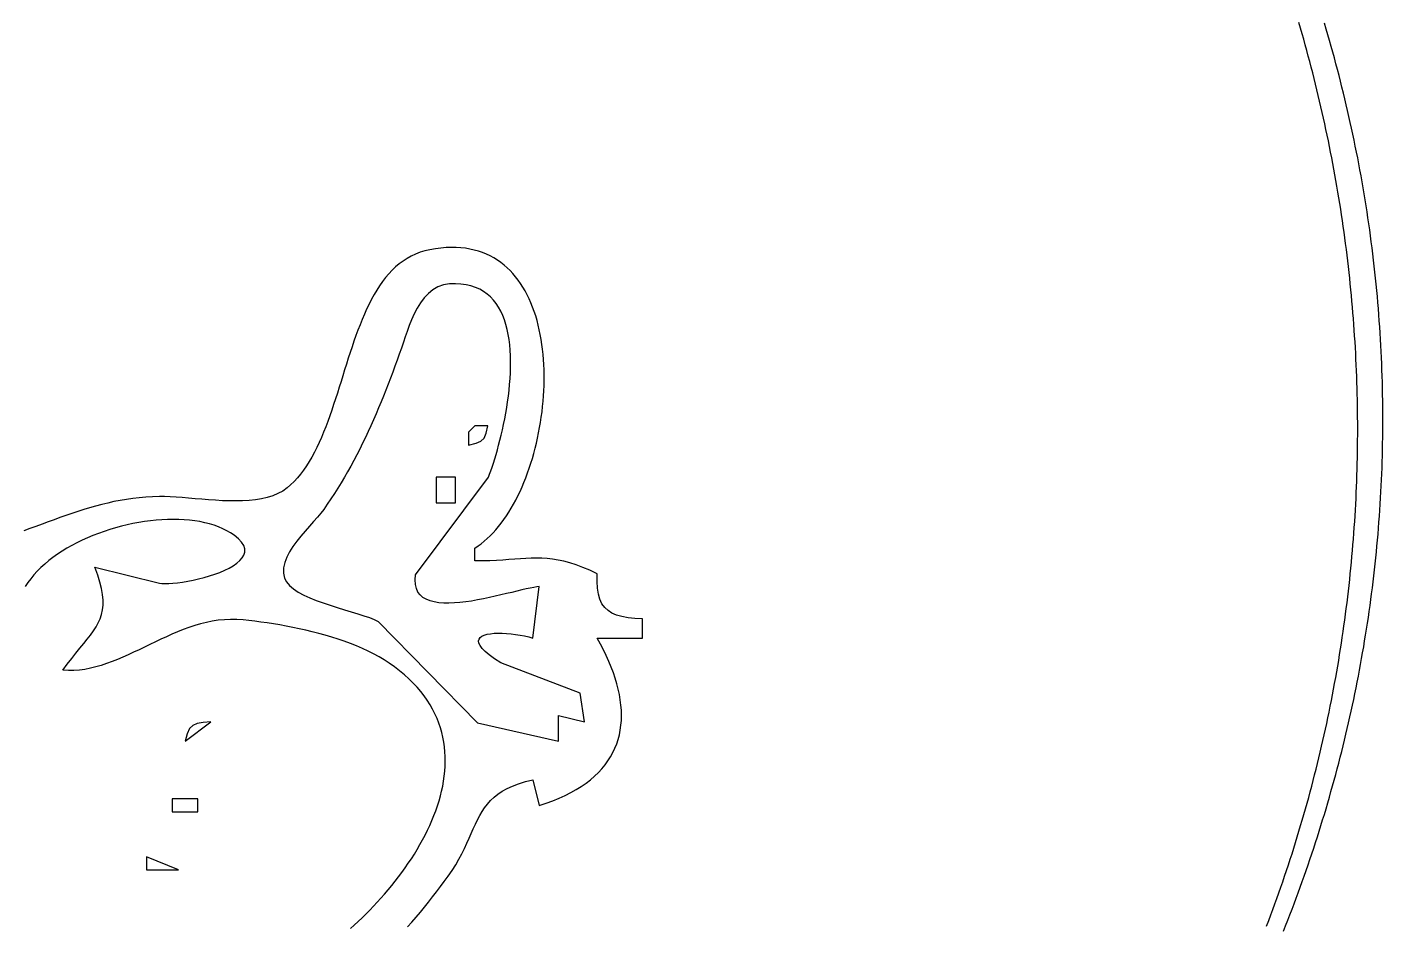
# Model space of a CAD drawing. Extents: x 8 to 445, y 7 to 445.
# Drawn here: x 234.5 to 445, y 147.3 to 286.9 of the extents above; entities that cross this region are included whole.
import ezdxf

# ---------------------------------------------------------------- set-up
doc = ezdxf.new("R2010")
doc.units = 0
doc.header["$MEASUREMENT"] = 0
doc.layers.add('STANDARD', color=18, linetype='CONTINUOUS')

msp = doc.modelspace()

# ---------------------------------------------------------------- linework, layer by layer
at = {"layer": 'STANDARD'}
for p, q in [((432.1986, 286.7903), (431.9451, 287.6558)), ((432.4485, 285.9238), (432.1986, 286.7903)), ((436.1853, 286.6439), (435.9185, 287.5397)), ((436.4483, 285.7467), (436.1853, 286.6439)), ((432.6949, 285.0564), (432.4485, 285.9238)), ((432.9378, 284.1881), (432.6949, 285.0564)), ((436.7075, 284.8482), (436.4483, 285.7467)), ((436.9629, 283.9483), (436.7075, 284.8482)), ((433.1771, 283.3188), (432.9378, 284.1881)), ((433.413, 282.4485), (433.1771, 283.3188)), ((433.6453, 281.5774), (433.413, 282.4485)), ((437.2145, 283.0471), (436.9629, 283.9483)), ((437.4623, 282.1446), (437.2145, 283.0471)), ((437.7062, 281.2408), (437.4623, 282.1446)), ((433.8741, 280.7054), (433.6453, 281.5774)), ((434.0994, 279.8325), (433.8741, 280.7054)), ((437.9462, 280.3357), (437.7062, 281.2408)), ((438.1824, 279.4293), (437.9462, 280.3357)), ((434.3211, 278.9587), (434.0994, 279.8325)), ((434.5394, 278.084), (434.3211, 278.9587)), ((434.754, 277.2086), (434.5394, 278.084)), ((438.4148, 278.5216), (438.1824, 279.4293)), ((438.6432, 277.6127), (438.4148, 278.5216)), ((434.9652, 276.3322), (434.754, 277.2086)), ((435.1728, 275.4551), (434.9652, 276.3322)), ((438.8678, 276.7025), (438.6432, 277.6127)), ((439.0885, 275.7911), (438.8678, 276.7025)), ((439.3053, 274.8784), (439.0885, 275.7911)), ((435.3768, 274.5772), (435.1728, 275.4551)), ((435.5774, 273.6984), (435.3768, 274.5772)), ((435.7743, 272.8189), (435.5774, 273.6984)), ((439.5182, 273.9645), (439.3053, 274.8784)), ((439.7272, 273.0495), (439.5182, 273.9645)), ((435.9678, 271.9386), (435.7743, 272.8189)), ((436.1576, 271.0576), (435.9678, 271.9386)), ((439.9322, 272.1332), (439.7272, 273.0495)), ((440.1333, 271.2157), (439.9322, 272.1332)), ((436.344, 270.1758), (436.1576, 271.0576)), ((436.5267, 269.2933), (436.344, 270.1758)), ((440.3305, 270.2971), (440.1333, 271.2157)), ((440.5237, 269.3773), (440.3305, 270.2971)), ((436.7059, 268.4101), (436.5267, 269.2933)), ((436.8816, 267.5262), (436.7059, 268.4101)), ((437.0537, 266.6416), (436.8816, 267.5262)), ((440.713, 268.4563), (440.5237, 269.3773)), ((440.8983, 267.5342), (440.713, 268.4563)), ((441.0796, 266.611), (440.8983, 267.5342)), ((437.2222, 265.7563), (437.0537, 266.6416)), ((437.3871, 264.8704), (437.2222, 265.7563)), ((441.2569, 265.6866), (441.0796, 266.611)), ((441.4303, 264.7612), (441.2569, 265.6866)), ((437.5485, 263.9838), (437.3871, 264.8704)), ((437.7063, 263.0966), (437.5485, 263.9838)), ((441.5996, 263.8346), (441.4303, 264.7612)), ((441.7649, 262.907), (441.5996, 263.8346)), ((437.8606, 262.2087), (437.7063, 263.0966)), ((438.0112, 261.3203), (437.8606, 262.2087)), ((438.1583, 260.4312), (438.0112, 261.3203)), ((441.9262, 261.9783), (441.7649, 262.907)), ((442.0835, 261.0485), (441.9262, 261.9783)), ((438.3018, 259.5416), (438.1583, 260.4312)), ((438.4417, 258.6514), (438.3018, 259.5416)), ((442.2367, 260.1177), (442.0835, 261.0485)), ((442.3859, 259.1858), (442.2367, 260.1177)), ((442.5311, 258.2529), (442.3859, 259.1858)), ((438.5781, 257.7607), (438.4417, 258.6514)), ((438.7108, 256.8694), (438.5781, 257.7607)), ((438.84, 255.9775), (438.7108, 256.8694)), ((442.6721, 257.319), (442.5311, 258.2529)), ((442.8092, 256.384), (442.6721, 257.319)), ((438.9656, 255.0852), (438.84, 255.9775)), ((439.0875, 254.1923), (438.9656, 255.0852)), ((442.9421, 255.4481), (442.8092, 256.384)), ((443.0709, 254.5112), (442.9421, 255.4481)), ((299.5136, 252.6761), (298.6997, 252.6075)), ((300.3041, 252.7062), (299.5136, 252.6761)), ((301.0713, 252.6986), (300.3041, 252.7062)), ((301.8154, 252.6542), (301.0713, 252.6986)), ((302.5365, 252.5737), (301.8154, 252.6542)), ((439.2059, 253.299), (439.0875, 254.1923)), ((439.3207, 252.4052), (439.2059, 253.299)), ((443.1957, 253.5733), (443.0709, 254.5112)), ((443.3163, 252.6344), (443.1957, 253.5733)), ((443.4328, 251.6946), (443.3163, 252.6344)), ((292.8419, 250.5984), (292.2496, 250.1566)), ((293.4612, 251.0002), (292.8419, 250.5984)), ((294.1086, 251.3604), (293.4612, 251.0002)), ((294.7851, 251.6772), (294.1086, 251.3604)), ((295.4919, 251.949), (294.7851, 251.6772)), ((296.23, 252.1741), (295.4919, 251.949)), ((297.0007, 252.351), (296.23, 252.1741)), ((297.8621, 252.4994), (297.0007, 252.351)), ((298.6997, 252.6075), (297.8621, 252.4994)), ((303.235, 252.4581), (302.5365, 252.5737)), ((303.9108, 252.3082), (303.235, 252.4581)), ((304.5643, 252.1249), (303.9108, 252.3082)), ((305.1956, 251.909), (304.5643, 252.1249)), ((305.8048, 251.6613), (305.1956, 251.909)), ((306.3922, 251.3828), (305.8048, 251.6613)), ((306.958, 251.0743), (306.3922, 251.3828)), ((307.5022, 250.7365), (306.958, 251.0743)), ((308.0252, 250.3705), (307.5022, 250.7365)), ((439.4319, 251.5109), (439.3207, 252.4052)), ((439.5394, 250.6162), (439.4319, 251.5109)), ((439.6434, 249.721), (439.5394, 250.6162)), ((443.5452, 250.7539), (443.4328, 251.6946)), ((443.6535, 249.8122), (443.5452, 250.7539)), ((290.6228, 248.6077), (290.127, 248.0224)), ((291.1411, 249.1596), (290.6228, 248.6077)), ((291.683, 249.6764), (291.1411, 249.1596)), ((292.2496, 250.1566), (291.683, 249.6764)), ((308.5271, 249.9769), (308.0252, 250.3705)), ((309.008, 249.5568), (308.5271, 249.9769)), ((309.4681, 249.1109), (309.008, 249.5568)), ((309.9077, 248.64), (309.4681, 249.1109)), ((310.3269, 248.1451), (309.9077, 248.64)), ((439.7437, 248.8254), (439.6434, 249.721)), ((439.8405, 247.9294), (439.7437, 248.8254)), ((443.7576, 248.8696), (443.6535, 249.8122)), ((443.8576, 247.9261), (443.7576, 248.8696)), ((289.1983, 246.7585), (288.7631, 246.0831)), ((289.6525, 247.4055), (289.1983, 246.7585)), ((290.127, 248.0224), (289.6525, 247.4055)), ((298.2609, 246.5722), (297.484, 246.1163)), ((299.1159, 246.8844), (298.2609, 246.5722)), ((300.054, 247.0331), (299.1159, 246.8844)), ((300.97, 247.0565), (300.054, 247.0331)), ((301.8304, 247.0123), (300.97, 247.0565)), ((302.6365, 246.903), (301.8304, 247.0123)), ((303.3898, 246.7312), (302.6365, 246.903)), ((304.0917, 246.4995), (303.3898, 246.7312)), ((304.7435, 246.2105), (304.0917, 246.4995)), ((310.7259, 247.627), (310.3269, 248.1451)), ((311.1048, 247.0866), (310.7259, 247.627)), ((311.4639, 246.5246), (311.1048, 247.0866)), ((311.8032, 245.942), (311.4639, 246.5246)), ((439.9336, 247.033), (439.8405, 247.9294)), ((440.0231, 246.1362), (439.9336, 247.033)), ((443.9534, 246.9817), (443.8576, 247.9261)), ((444.0451, 246.0364), (443.9534, 246.9817)), ((287.9458, 244.6539), (287.5614, 243.9034)), ((288.346, 245.381), (287.9458, 244.6539)), ((288.7631, 246.0831), (288.346, 245.381)), ((296.1441, 244.8524), (295.571, 244.0839)), ((296.78, 245.5365), (296.1441, 244.8524)), ((297.484, 246.1163), (296.78, 245.5365)), ((305.3468, 245.8666), (304.7435, 246.2105)), ((305.9029, 245.4704), (305.3468, 245.8666)), ((306.4132, 245.0246), (305.9029, 245.4704)), ((306.8792, 244.5316), (306.4132, 245.0246)), ((307.3023, 243.9941), (306.8792, 244.5316)), ((312.1231, 245.3396), (311.8032, 245.942)), ((312.4237, 244.7183), (312.1231, 245.3396)), ((312.7052, 244.0788), (312.4237, 244.7183)), ((440.109, 245.239), (440.0231, 246.1362)), ((440.1913, 244.3415), (440.109, 245.239)), ((440.27, 243.4436), (440.1913, 244.3415)), ((444.1325, 245.0902), (444.0451, 246.0364)), ((444.2158, 244.1432), (444.1325, 245.0902)), ((286.8353, 242.3389), (286.4915, 241.5282)), ((287.1916, 243.1312), (286.8353, 242.3389)), ((287.5614, 243.9034), (287.1916, 243.1312)), ((294.5932, 242.3726), (294.1784, 241.4694)), ((295.0557, 243.2507), (294.5932, 242.3726)), ((295.571, 244.0839), (295.0557, 243.2507)), ((307.6839, 243.4145), (307.3023, 243.9941)), ((308.0254, 242.7955), (307.6839, 243.4145)), ((308.3283, 242.1396), (308.0254, 242.7955)), ((308.5939, 241.4494), (308.3283, 242.1396)), ((312.9677, 243.4222), (312.7052, 244.0788)), ((313.2114, 242.7491), (312.9677, 243.4222)), ((313.4365, 242.0605), (313.2114, 242.7491)), ((440.345, 242.5454), (440.27, 243.4436)), ((440.4164, 241.6468), (440.345, 242.5454)), ((444.2949, 243.1953), (444.2158, 244.1432)), ((444.3698, 242.2466), (444.2949, 243.1953)), ((444.4405, 241.297), (444.3698, 242.2466)), ((286.1591, 240.7007), (285.8368, 239.8582)), ((286.4915, 241.5282), (286.1591, 240.7007)), ((293.8062, 240.5607), (293.4716, 239.6664)), ((294.1784, 241.4694), (293.8062, 240.5607)), ((308.8237, 240.7274), (308.5939, 241.4494)), ((309.0191, 239.9762), (308.8237, 240.7274)), ((313.6433, 241.3572), (313.4365, 242.0605)), ((313.8318, 240.6401), (313.6433, 241.3572)), ((314.0022, 239.9101), (313.8318, 240.6401)), ((440.4842, 240.748), (440.4164, 241.6468)), ((440.5483, 239.8489), (440.4842, 240.748)), ((444.507, 240.3466), (444.4405, 241.297)), ((444.5693, 239.3954), (444.507, 240.3466)), ((285.2184, 238.1346), (284.92, 237.2568)), ((285.5236, 239.0023), (285.2184, 238.1346)), ((285.8368, 239.8582), (285.5236, 239.0023)), ((292.895, 238), (292.5772, 237.072)), ((293.1696, 238.8062), (292.895, 238)), ((293.4716, 239.6664), (293.1696, 238.8062)), ((309.1815, 239.1984), (309.0191, 239.9762)), ((309.3123, 238.3965), (309.1815, 239.1984)), ((309.413, 237.573), (309.3123, 238.3965)), ((314.1548, 239.1679), (314.0022, 239.9101)), ((314.2896, 238.4144), (314.1548, 239.1679)), ((314.407, 237.6505), (314.2896, 238.4144)), ((440.6088, 238.9495), (440.5483, 239.8489)), ((440.6657, 238.0498), (440.6088, 238.9495)), ((440.7189, 237.1498), (440.6657, 238.0498)), ((444.6273, 238.4434), (444.5693, 239.3954)), ((444.681, 237.4907), (444.6273, 238.4434)), ((284.6274, 236.3706), (284.3394, 235.4777)), ((284.92, 237.2568), (284.6274, 236.3706)), ((292.2538, 236.1421), (291.9245, 235.2109)), ((292.5772, 237.072), (292.2538, 236.1421)), ((309.485, 236.7306), (309.413, 237.573)), ((309.5296, 235.8718), (309.485, 236.7306)), ((309.5484, 234.9992), (309.5296, 235.8718)), ((314.5071, 236.8771), (314.407, 237.6505)), ((314.5899, 236.0949), (314.5071, 236.8771)), ((314.6559, 235.3049), (314.5899, 236.0949)), ((440.7685, 236.2497), (440.7189, 237.1498)), ((440.8145, 235.3492), (440.7685, 236.2497)), ((444.7306, 236.5371), (444.681, 237.4907)), ((444.7758, 235.5828), (444.7306, 236.5371)), ((284.055, 234.5796), (283.7729, 233.6781)), ((284.3394, 235.4777), (284.055, 234.5796)), ((291.589, 234.2787), (291.2471, 233.3461)), ((291.9245, 235.2109), (291.589, 234.2787)), ((309.5139, 233.2227), (309.5426, 234.1153)), ((309.5426, 234.1153), (309.5484, 234.9992)), ((314.705, 234.5078), (314.6559, 235.3049)), ((314.7375, 233.7047), (314.705, 234.5078)), ((314.7536, 232.8962), (314.7375, 233.7047)), ((440.8568, 234.4486), (440.8145, 235.3492)), ((440.8955, 233.5478), (440.8568, 234.4486)), ((444.8168, 234.6277), (444.7758, 235.5828)), ((444.8535, 233.6719), (444.8168, 234.6277)), ((283.2115, 231.8714), (282.93, 230.9696)), ((283.4921, 232.7748), (283.2115, 231.8714)), ((283.7729, 233.6781), (283.4921, 232.7748)), ((290.8985, 232.4135), (290.5432, 231.4812)), ((291.2471, 233.3461), (290.8985, 232.4135)), ((309.3928, 231.4215), (309.4635, 232.3239)), ((309.4635, 232.3239), (309.5139, 233.2227)), ((314.7373, 231.2667), (314.7535, 232.0833)), ((314.7535, 232.0833), (314.7536, 232.8962)), ((440.9305, 232.6468), (440.8955, 233.5478)), ((440.9618, 231.7456), (440.9305, 232.6468)), ((440.9895, 230.8442), (440.9618, 231.7456)), ((444.8859, 232.7154), (444.8535, 233.6719)), ((444.9141, 231.7581), (444.8859, 232.7154)), ((444.9379, 230.8001), (444.9141, 231.7581)), ((282.6464, 230.071), (282.3596, 229.1772)), ((282.93, 230.9696), (282.6464, 230.071)), ((289.8109, 229.6199), (289.4335, 228.6916)), ((290.1807, 230.5499), (289.8109, 229.6199)), ((290.5432, 231.4812), (290.1807, 230.5499)), ((309.0739, 228.7185), (309.1966, 229.6162)), ((309.1966, 229.6162), (309.3034, 230.5181)), ((309.3034, 230.5181), (309.3928, 231.4215)), ((314.5941, 228.8041), (314.6574, 229.6263)), ((314.6574, 229.6263), (314.7052, 230.4475)), ((314.7052, 230.4475), (314.7373, 231.2667)), ((441.0136, 229.9427), (440.9895, 230.8442)), ((441.0339, 229.0411), (441.0136, 229.9427)), ((444.9574, 229.8414), (444.9379, 230.8001)), ((444.9726, 228.8821), (444.9574, 229.8414)), ((281.7721, 227.4109), (281.4691, 226.5418)), ((282.0685, 228.29), (281.7721, 227.4109)), ((282.3596, 229.1772), (282.0685, 228.29)), ((289.0484, 227.7657), (288.6553, 226.8424)), ((289.4335, 228.6916), (289.0484, 227.7657)), ((308.7861, 226.9454), (308.9365, 227.8273)), ((308.9365, 227.8273), (309.0739, 228.7185)), ((314.4216, 227.1601), (314.5154, 227.9818)), ((314.5154, 227.9818), (314.5941, 228.8041)), ((441.0507, 228.1393), (441.0339, 229.0411)), ((441.0637, 227.2374), (441.0507, 228.1393)), ((444.9835, 227.922), (444.9726, 228.8821)), ((444.99, 226.9613), (444.9835, 227.922)), ((281.1585, 225.6841), (280.8391, 224.8397)), ((281.4691, 226.5418), (281.1585, 225.6841)), ((288.2538, 225.9223), (287.8439, 225.0057)), ((288.6553, 226.8424), (288.2538, 225.9223)), ((308.4515, 225.2194), (308.624, 226.0752)), ((308.624, 226.0752), (308.7861, 226.9454)), ((314.0509, 224.7075), (314.1892, 225.5221)), ((314.1892, 225.5221), (314.3128, 226.3399)), ((314.3128, 226.3399), (314.4216, 227.1601)), ((441.0731, 226.3355), (441.0637, 227.2374)), ((441.0788, 225.4334), (441.0731, 226.3355)), ((441.0809, 224.5313), (441.0788, 225.4334)), ((444.9923, 226), (444.99, 226.9613)), ((444.9901, 225.0555), (444.9923, 226)), ((280.1697, 223.1969), (279.8174, 222.402)), ((280.5099, 224.01), (280.1697, 223.1969)), ((280.8391, 224.8397), (280.5099, 224.01)), ((286.9978, 223.1854), (286.561, 222.2824)), ((287.4253, 224.0933), (286.9978, 223.1854)), ((287.8439, 225.0057), (287.4253, 224.0933)), ((304, 225), (303, 224)), ((303, 224), (303, 222)), ((306, 225), (304, 225)), ((305.4163, 223.0616), (305.7296, 223.8264)), ((305.7296, 223.8264), (306, 225)), ((307.8867, 222.7636), (308.0815, 223.561)), ((308.0815, 223.561), (308.2703, 224.3805)), ((308.2703, 224.3805), (308.4515, 225.2194)), ((313.7313, 223.0914), (313.8982, 223.897)), ((313.8982, 223.897), (314.0509, 224.7075)), ((441.074, 222.7268), (441.0793, 223.6291)), ((441.0793, 223.6291), (441.0809, 224.5313)), ((444.9584, 222.2261), (444.9732, 223.1686)), ((444.9732, 223.1686), (444.9838, 224.1117)), ((444.9838, 224.1117), (444.9901, 225.0555)), ((279.4519, 221.6269), (279.0721, 220.8733)), ((279.8174, 222.402), (279.4519, 221.6269)), ((286.1148, 221.3848), (285.659, 220.4932)), ((286.561, 222.2824), (286.1148, 221.3848)), ((303, 222), (304.1734, 222.2702)), ((304.1734, 222.2702), (304.9382, 222.5835)), ((304.9382, 222.5835), (305.4163, 223.0616)), ((307.2804, 220.529), (307.4847, 221.245)), ((307.4847, 221.245), (307.6873, 221.9907)), ((307.6873, 221.9907), (307.8867, 222.7636)), ((313.1467, 220.7128), (313.3554, 221.4985)), ((313.3554, 221.4985), (313.5503, 222.2916)), ((313.5503, 222.2916), (313.7313, 223.0914)), ((441.0523, 220.9223), (441.065, 221.8246)), ((441.065, 221.8246), (441.074, 222.7268)), ((444.9162, 220.3431), (444.9394, 221.2842)), ((444.9394, 221.2842), (444.9584, 222.2261)), ((278.2651, 219.4372), (277.8356, 218.7581)), ((278.6769, 220.1428), (278.2651, 219.4372)), ((279.0721, 220.8733), (278.6769, 220.1428)), ((285.1933, 219.6079), (284.7175, 218.7293)), ((285.659, 220.4932), (285.1933, 219.6079)), ((306.6708, 218.5847), (306.872, 219.1963)), ((306.872, 219.1963), (307.0757, 219.8452)), ((307.0757, 219.8452), (307.2804, 220.529)), ((312.4403, 218.4093), (312.689, 219.1674)), ((312.689, 219.1674), (312.9246, 219.9355)), ((312.9246, 219.9355), (313.1467, 220.7128)), ((440.9923, 218.2154), (441.016, 219.1177)), ((441.016, 219.1177), (441.036, 220.02)), ((441.036, 220.02), (441.0523, 220.9223)), ((444.8572, 218.4628), (444.8888, 219.4026)), ((444.8888, 219.4026), (444.9162, 220.3431)), ((276.4301, 216.8962), (275.9189, 216.3396)), ((276.9193, 217.4859), (276.4301, 216.8962)), ((277.3874, 218.1071), (276.9193, 217.4859)), ((277.8356, 218.7581), (277.3874, 218.1071)), ((283.7347, 216.9944), (283.2271, 216.139)), ((284.2314, 217.858), (283.7347, 216.9944)), ((284.7175, 218.7293), (284.2314, 217.858)), ((294.7824, 201.8495), (306.0964, 217)), ((301, 217), (298, 217)), ((298, 217), (298, 213)), ((301, 213), (301, 217)), ((306.0964, 217), (306.2816, 217.484)), ((306.2816, 217.484), (306.4735, 218.0131)), ((306.4735, 218.0131), (306.6708, 218.5847)), ((311.6169, 216.2039), (311.9041, 216.9267)), ((311.9041, 216.9267), (312.1786, 217.6621)), ((312.1786, 217.6621), (312.4403, 218.4093)), ((440.9338, 216.411), (440.9649, 217.3132)), ((440.9649, 217.3132), (440.9923, 218.2154)), ((444.7815, 216.5853), (444.8215, 217.5237)), ((444.8215, 217.5237), (444.8572, 218.4628)), ((274.1567, 214.8554), (273.42, 214.4541)), ((274.8256, 215.3325), (274.1567, 214.8554)), ((275.3844, 215.8178), (274.8256, 215.3325)), ((275.9189, 216.3396), (275.3844, 215.8178)), ((282.7085, 215.2922), (282.1787, 214.4544)), ((283.2271, 216.139), (282.7085, 215.2922)), ((310.6814, 214.1197), (311.0054, 214.7995)), ((311.0054, 214.7995), (311.3173, 215.4946)), ((311.3173, 215.4946), (311.6169, 216.2039)), ((440.8605, 214.6068), (440.899, 215.5089)), ((440.899, 215.5089), (440.9338, 216.411)), ((444.6893, 214.7107), (444.7375, 215.6476)), ((444.7375, 215.6476), (444.7815, 216.5853)), ((246.0478, 212.7617), (245.1104, 212.5126)), ((246.9929, 212.9926), (246.0478, 212.7617)), ((247.9472, 213.2038), (246.9929, 212.9926)), ((248.9119, 213.3936), (247.9472, 213.2038)), ((249.8885, 213.5605), (248.9119, 213.3936)), ((250.8785, 213.703), (249.8885, 213.5605)), ((251.8832, 213.8193), (250.8785, 213.703)), ((252.9041, 213.908), (251.8832, 213.8193)), ((253.9425, 213.9674), (252.9041, 213.908)), ((255, 213.9961), (253.9425, 213.9674)), ((255.8157, 213.9899), (255, 213.9961)), ((256.6847, 213.9564), (255.8157, 213.9899)), ((257.6004, 213.9009), (256.6847, 213.9564)), ((258.5566, 213.8289), (257.6004, 213.9009)), ((259.5469, 213.7458), (258.5566, 213.8289)), ((260.5649, 213.657), (259.5469, 213.7458)), ((261.6042, 213.5679), (260.5649, 213.657)), ((262.6584, 213.4841), (261.6042, 213.5679)), ((263.7213, 213.4108), (262.6584, 213.4841)), ((264.7863, 213.3535), (263.7213, 213.4108)), ((265.8472, 213.3177), (264.7863, 213.3535)), ((266.8976, 213.3087), (265.8472, 213.3177)), ((267.931, 213.332), (266.8976, 213.3087)), ((268.9412, 213.3931), (267.931, 213.332)), ((269.9217, 213.4973), (268.9412, 213.3931)), ((270.8662, 213.6501), (269.9217, 213.4973)), ((271.7684, 213.8568), (270.8662, 213.6501)), ((272.6217, 214.123), (271.7684, 213.8568)), ((273.42, 214.4541), (272.6217, 214.123)), ((281.0842, 212.8078), (280.5192, 212)), ((281.6373, 213.6261), (281.0842, 212.8078)), ((282.1787, 214.4544), (281.6373, 213.6261)), ((298, 213), (301, 213)), ((309.6387, 212.1796), (309.9979, 212.8088)), ((309.9979, 212.8088), (310.3455, 213.4558)), ((310.3455, 213.4558), (310.6814, 214.1197)), ((440.7228, 211.9012), (440.7724, 212.803)), ((440.7724, 212.803), (440.8183, 213.7048)), ((440.8183, 213.7048), (440.8605, 214.6068)), ((444.5198, 211.9044), (444.5804, 212.839)), ((444.5804, 212.839), (444.6369, 213.7745)), ((444.6369, 213.7745), (444.6893, 214.7107)), ((239.5677, 210.7245), (238.6444, 210.3923)), ((240.4888, 211.0495), (239.5677, 210.7245)), ((241.4091, 211.3659), (240.4888, 211.0495)), ((242.33, 211.6719), (241.4091, 211.3659)), ((243.2529, 211.9661), (242.33, 211.6719)), ((244.1792, 212.2469), (243.2529, 211.9661)), ((245.1104, 212.5126), (244.1792, 212.2469)), ((279.5351, 210.7812), (278.9346, 210.1035)), ((280.0707, 211.4152), (279.5351, 210.7812)), ((280.5192, 212), (280.0707, 211.4152)), ((308.4936, 210.4066), (308.8864, 210.9776)), ((308.8864, 210.9776), (309.2681, 211.5689)), ((309.2681, 211.5689), (309.6387, 212.1796)), ((440.6125, 210.0981), (440.6695, 210.9996)), ((440.6695, 210.9996), (440.7228, 211.9012)), ((444.3863, 210.0374), (444.4551, 210.9705)), ((444.4551, 210.9705), (444.5198, 211.9044)), ((234.9005, 209.0238), (233.9449, 208.6797)), ((235.8469, 209.3688), (234.9005, 209.0238)), ((236.7854, 209.7129), (235.8469, 209.3688)), ((237.7174, 210.0546), (236.7854, 209.7129)), ((238.6444, 210.3923), (237.7174, 210.0546)), ((246.4255, 208.5907), (245.5527, 208.2804)), ((247.3087, 208.8786), (246.4255, 208.5907)), ((248.2006, 209.1437), (247.3087, 208.8786)), ((249.099, 209.3856), (248.2006, 209.1437)), ((250.0021, 209.6039), (249.099, 209.3856)), ((250.9079, 209.7981), (250.0021, 209.6039)), ((251.8146, 209.9678), (250.9079, 209.7981)), ((252.7201, 210.1125), (251.8146, 209.9678)), ((253.6226, 210.2319), (252.7201, 210.1125)), ((254.5201, 210.3256), (253.6226, 210.2319)), ((255.4107, 210.3931), (254.5201, 210.3256)), ((256.2925, 210.4339), (255.4107, 210.3931)), ((257.1634, 210.4477), (256.2925, 210.4339)), ((258.0217, 210.434), (257.1634, 210.4477)), ((258.8654, 210.3925), (258.0217, 210.434)), ((259.6924, 210.3226), (258.8654, 210.3925)), ((260.501, 210.224), (259.6924, 210.3226)), ((261.2892, 210.0962), (260.501, 210.224)), ((262.055, 209.9388), (261.2892, 210.0962)), ((262.7965, 209.7514), (262.055, 209.9388)), ((263.5118, 209.5336), (262.7965, 209.7514)), ((264.1989, 209.2849), (263.5118, 209.5336)), ((264.8559, 209.0049), (264.1989, 209.2849)), ((265.481, 208.6931), (264.8559, 209.0049)), ((266.072, 208.3493), (265.481, 208.6931)), ((277.6285, 208.6385), (276.9677, 207.8621)), ((278.2916, 209.3874), (277.6285, 208.6385)), ((278.9346, 210.1035), (278.2916, 209.3874)), ((306.816, 208.3426), (307.251, 208.8239)), ((307.251, 208.8239), (307.6757, 209.3289)), ((307.6757, 209.3289), (308.09, 209.8568)), ((308.09, 209.8568), (308.4936, 210.4066)), ((440.4874, 208.2955), (440.5518, 209.1967)), ((440.5518, 209.1967), (440.6125, 210.0981)), ((444.2363, 208.1735), (444.3133, 209.105)), ((444.3133, 209.105), (444.3863, 210.0374)), ((241.4132, 206.4084), (240.6438, 205.9728)), ((242.2047, 206.8241), (241.4132, 206.4084)), ((243.0163, 207.2196), (242.2047, 206.8241)), ((243.8462, 207.5945), (243.0163, 207.2196)), ((244.6922, 207.9482), (243.8462, 207.5945)), ((245.5527, 208.2804), (244.6922, 207.9482)), ((266.6273, 207.9729), (266.072, 208.3493)), ((267.2953, 207.4216), (266.6273, 207.9729)), ((267.7806, 206.8859), (267.2953, 207.4216)), ((268.095, 206.3663), (267.7806, 206.8859)), ((268.25, 205.8637), (268.095, 206.3663)), ((276.3315, 207.0636), (275.7423, 206.2486)), ((276.9677, 207.8621), (276.3315, 207.0636)), ((304, 206), (304.4929, 206.3212)), ((304.4929, 206.3212), (304.9767, 206.6713)), ((304.9767, 206.6713), (305.451, 207.0493)), ((305.451, 207.0493), (305.9158, 207.4544)), ((305.9158, 207.4544), (306.3709, 207.8858)), ((306.3709, 207.8858), (306.816, 208.3426)), ((440.2718, 205.5931), (440.3474, 206.4937)), ((440.3474, 206.4937), (440.4193, 207.3945)), ((440.4193, 207.3945), (440.4874, 208.2955)), ((444.0701, 206.313), (444.1553, 207.2428)), ((444.1553, 207.2428), (444.2363, 208.1735)), ((238.4871, 204.5514), (237.8252, 204.0408)), ((239.1788, 205.0439), (238.4871, 204.5514)), ((239.8983, 205.5179), (239.1788, 205.0439)), ((240.6438, 205.9728), (239.8983, 205.5179)), ((267.5107, 204.037), (267.8761, 204.4647)), ((267.8761, 204.4647), (268.1289, 204.9122)), ((268.1289, 204.9122), (268.2574, 205.3788)), ((268.2574, 205.3788), (268.25, 205.8637)), ((274.7944, 204.5904), (274.4804, 203.7582)), ((275.2225, 205.4224), (274.7944, 204.5904)), ((275.7423, 206.2486), (275.2225, 205.4224)), ((304, 204), (304, 206)), ((310.1952, 204.258), (309.29, 204.1916)), ((311.0677, 204.3199), (310.1952, 204.258)), ((311.9153, 204.3713), (311.0677, 204.3199)), ((312.7459, 204.4062), (311.9153, 204.3713)), ((313.5674, 204.4187), (312.7459, 204.4062)), ((314.3875, 204.4029), (313.5674, 204.4187)), ((315.2141, 204.3527), (314.3875, 204.4029)), ((316.0549, 204.2622), (315.2141, 204.3527)), ((316.918, 204.1254), (316.0549, 204.2622)), ((440.1095, 203.7925), (440.1925, 204.6927)), ((440.1925, 204.6927), (440.2718, 205.5931)), ((443.7903, 203.5285), (443.8876, 204.4558)), ((443.8876, 204.4558), (443.9809, 205.384)), ((443.9809, 205.384), (444.0701, 206.313)), ((236.0374, 202.4046), (235.5139, 201.8257)), ((236.5984, 202.967), (236.0374, 202.4046)), ((237.1949, 203.5125), (236.5984, 202.967)), ((237.8252, 204.0408), (237.1949, 203.5125)), ((245.4361, 201.8005), (245, 203)), ((245, 203), (255, 200.5432)), ((263.6084, 201.9269), (264.404, 202.2207)), ((264.404, 202.2207), (265.157, 202.5386)), ((265.157, 202.5386), (265.8559, 202.8799)), ((265.8559, 202.8799), (266.4889, 203.2439)), ((266.4889, 203.2439), (267.0444, 203.6299)), ((267.0444, 203.6299), (267.5107, 204.037)), ((274.3028, 202.9311), (274.2841, 202.1145)), ((274.2841, 202.1145), (274.4467, 201.314)), ((274.4804, 203.7582), (274.3028, 202.9311)), ((305.186, 203.9997), (304, 204)), ((306.3002, 204.0247), (305.186, 203.9997)), ((307.3503, 204.069), (306.3002, 204.0247)), ((308.3444, 204.1266), (307.3503, 204.069)), ((309.29, 204.1916), (308.3444, 204.1266)), ((317.811, 203.9365), (316.918, 204.1254)), ((318.7418, 203.6893), (317.811, 203.9365)), ((319.7183, 203.3781), (318.7418, 203.6893)), ((320.7483, 202.9967), (319.7183, 203.3781)), ((321.8395, 202.5394), (320.7483, 202.9967)), ((323, 202), (321.8395, 202.5394)), ((439.9323, 201.9929), (440.0228, 202.8926)), ((440.0228, 202.8926), (440.1095, 203.7925)), ((443.5836, 201.6765), (443.689, 202.602)), ((443.689, 202.602), (443.7903, 203.5285)), ((234.5872, 200.6205), (234.1878, 199.995)), ((235.0298, 201.2309), (234.5872, 200.6205)), ((235.5139, 201.8257), (235.0298, 201.2309)), ((245.7762, 200.7022), (245.4361, 201.8005)), ((246.0241, 199.695), (245.7762, 200.7022)), ((255, 200.5432), (255.3942, 200.4917)), ((255.3942, 200.4917), (255.8861, 200.4729)), ((255.8861, 200.4729), (256.464, 200.4861)), ((256.464, 200.4861), (257.1163, 200.5306)), ((257.1163, 200.5306), (257.8312, 200.6057)), ((257.8312, 200.6057), (258.5971, 200.7106)), ((258.5971, 200.7106), (259.4022, 200.8447)), ((259.4022, 200.8447), (260.235, 201.0072)), ((260.235, 201.0072), (261.0837, 201.1974)), ((261.0837, 201.1974), (261.9366, 201.4145)), ((261.9366, 201.4145), (262.7821, 201.658)), ((262.7821, 201.658), (263.6084, 201.9269)), ((274.4467, 201.314), (274.7399, 200.7215)), ((274.7399, 200.7215), (275.2031, 200.1655)), ((275.2031, 200.1655), (275.8165, 199.6438)), ((294.7112, 201.038), (294.7824, 201.8495)), ((294.755, 200.3231), (294.7112, 201.038)), ((294.9069, 199.7001), (294.755, 200.3231)), ((313, 192), (314, 200)), ((314, 200), (313.6044, 199.9632)), ((322.975, 200.8082), (323, 202)), ((323.0327, 199.7548), (322.975, 200.8082)), ((439.6385, 199.2956), (439.7401, 200.1944)), ((439.7401, 200.1944), (439.8381, 201.0936)), ((439.8381, 201.0936), (439.9323, 201.9929)), ((443.3609, 199.828), (443.4743, 200.7518)), ((443.4743, 200.7518), (443.5836, 201.6765)), ((246.1839, 198.7692), (246.0241, 199.695)), ((246.2595, 197.915), (246.1839, 198.7692)), ((246.2548, 197.1224), (246.2595, 197.915)), ((275.8165, 199.6438), (276.56, 199.1539)), ((276.56, 199.1539), (277.4138, 198.6935)), ((277.4138, 198.6935), (278.3578, 198.2601)), ((278.3578, 198.2601), (279.3723, 197.8514)), ((295.1597, 199.1641), (294.9069, 199.7001)), ((295.5064, 198.7103), (295.1597, 199.1641)), ((295.9399, 198.3339), (295.5064, 198.7103)), ((296.4531, 198.03), (295.9399, 198.3339)), ((297.0389, 197.7939), (296.4531, 198.03)), ((304.4145, 197.9238), (303.4929, 197.7667)), ((305.3381, 198.1005), (304.4145, 197.9238)), ((306.2565, 198.292), (305.3381, 198.1005)), ((307.1628, 198.4936), (306.2565, 198.292)), ((308.0498, 198.7003), (307.1628, 198.4936)), ((308.9105, 198.9074), (308.0498, 198.7003)), ((309.7378, 199.1101), (308.9105, 198.9074)), ((310.5246, 199.3035), (309.7378, 199.1101)), ((311.2639, 199.4828), (310.5246, 199.3035)), ((311.9486, 199.6432), (311.2639, 199.4828)), ((312.5716, 199.78), (311.9486, 199.6432)), ((313.1259, 199.8882), (312.5716, 199.78)), ((313.6044, 199.9632), (313.1259, 199.8882)), ((323.1762, 198.8318), (323.0327, 199.7548)), ((323.4084, 198.0311), (323.1762, 198.8318)), ((323.7324, 197.3446), (323.4084, 198.0311)), ((439.4239, 197.4989), (439.533, 198.3971)), ((439.533, 198.3971), (439.6385, 199.2956)), ((442.9968, 197.0622), (443.1221, 197.9832)), ((443.1221, 197.9832), (443.2435, 198.9052)), ((443.2435, 198.9052), (443.3609, 199.828)), ((246.021, 195.6831), (246.174, 196.3817)), ((246.174, 196.3817), (246.2548, 197.1224)), ((279.3723, 197.8514), (280.4371, 197.465)), ((280.4371, 197.465), (281.5325, 197.0986)), ((281.5325, 197.0986), (282.6383, 196.7498)), ((282.6383, 196.7498), (283.7348, 196.4162)), ((283.7348, 196.4162), (284.802, 196.0954)), ((284.802, 196.0954), (285.8199, 195.7851)), ((297.6904, 197.6207), (297.0389, 197.7939)), ((298.4003, 197.5057), (297.6904, 197.6207)), ((299.1617, 197.444), (298.4003, 197.5057)), ((299.9675, 197.4308), (299.1617, 197.444)), ((300.8106, 197.4612), (299.9675, 197.4308)), ((301.6839, 197.5306), (300.8106, 197.4612)), ((302.5803, 197.634), (301.6839, 197.5306)), ((303.4929, 197.7667), (302.5803, 197.634)), ((324.1514, 196.7643), (323.7324, 197.3446)), ((324.6683, 196.2822), (324.1514, 196.7643)), ((325.2863, 195.8902), (324.6683, 196.2822)), ((326.0085, 195.5803), (325.2863, 195.8902)), ((439.1943, 195.7035), (439.311, 196.6011)), ((439.311, 196.6011), (439.4239, 197.4989)), ((442.7341, 195.2231), (442.8674, 196.1422)), ((442.8674, 196.1422), (442.9968, 197.0622)), ((244.7661, 193.1124), (245.1683, 193.7412)), ((245.1683, 193.7412), (245.5141, 194.3726)), ((245.5141, 194.3726), (245.7997, 195.0167)), ((245.7997, 195.0167), (246.021, 195.6831)), ((260.4859, 193.9424), (259.5933, 193.6472)), ((261.3873, 194.2057), (260.4859, 193.9424)), ((262.2983, 194.433), (261.3873, 194.2057)), ((263.2194, 194.6206), (262.2983, 194.433)), ((264.1513, 194.7646), (263.2194, 194.6206)), ((265.0946, 194.8609), (264.1513, 194.7646)), ((266.0501, 194.9058), (265.0946, 194.8609)), ((267.0183, 194.8953), (266.0501, 194.9058)), ((268, 194.8256), (267.0183, 194.8953)), ((268.901, 194.7288), (268, 194.8256)), ((269.8255, 194.6193), (268.901, 194.7288)), ((270.7705, 194.4966), (269.8255, 194.6193)), ((271.7336, 194.3602), (270.7705, 194.4966)), ((272.712, 194.2098), (271.7336, 194.3602)), ((273.7031, 194.045), (272.712, 194.2098)), ((274.7042, 193.8652), (273.7031, 194.045)), ((275.7127, 193.6701), (274.7042, 193.8652)), ((285.8199, 195.7851), (286.7685, 195.4829)), ((286.7685, 195.4829), (287.6281, 195.1863)), ((287.6281, 195.1863), (288.3785, 194.8932)), ((288.3785, 194.8932), (289, 194.601)), ((289, 194.601), (304.3904, 178.858)), ((326.8379, 195.3443), (326.0085, 195.5803)), ((327.7775, 195.1743), (326.8379, 195.3443)), ((328.8305, 195.0622), (327.7775, 195.1743)), ((330, 195), (328.8305, 195.0622)), ((330, 192), (330, 195)), ((438.8219, 193.0132), (438.9498, 193.9096)), ((438.9498, 193.9096), (439.0739, 194.8064)), ((439.0739, 194.8064), (439.1943, 195.7035)), ((442.4557, 193.3877), (442.5969, 194.3049)), ((442.5969, 194.3049), (442.7341, 195.2231)), ((243.2617, 191.144), (243.8089, 191.8236)), ((243.8089, 191.8236), (244.3117, 192.4765)), ((244.3117, 192.4765), (244.7661, 193.1124)), ((255.24, 191.828), (254.3867, 191.4228)), ((256.0982, 192.2246), (255.24, 191.828)), ((256.962, 192.6087), (256.0982, 192.2246)), ((257.832, 192.9764), (256.962, 192.6087)), ((258.7089, 193.3239), (257.832, 192.9764)), ((259.5933, 193.6472), (258.7089, 193.3239)), ((276.7258, 193.4593), (275.7127, 193.6701)), ((277.741, 193.2323), (276.7258, 193.4593)), ((278.7555, 192.9887), (277.741, 193.2323)), ((279.7668, 192.7282), (278.7555, 192.9887)), ((280.772, 192.4501), (279.7668, 192.7282)), ((281.7687, 192.1542), (280.772, 192.4501)), ((282.754, 191.84), (281.7687, 192.1542)), ((283.7255, 191.5071), (282.754, 191.84)), ((304.5707, 191.5521), (304.6372, 191.8445)), ((304.6372, 191.8445), (304.813, 192.0935)), ((304.813, 192.0935), (305.0877, 192.3009)), ((305.0877, 192.3009), (305.4511, 192.4685)), ((305.4511, 192.4685), (305.893, 192.5979)), ((305.893, 192.5979), (306.403, 192.691)), ((306.403, 192.691), (306.9711, 192.7493)), ((306.9711, 192.7493), (307.5868, 192.7747)), ((307.5868, 192.7747), (308.24, 192.7689)), ((308.24, 192.7689), (308.9204, 192.7337)), ((308.9204, 192.7337), (309.6177, 192.6707)), ((309.6177, 192.6707), (310.3218, 192.5816)), ((310.3218, 192.5816), (311.0223, 192.4683)), ((311.0223, 192.4683), (311.709, 192.3324)), ((311.709, 192.3324), (312.3716, 192.1757)), ((312.3716, 192.1757), (313, 192)), ((323.5037, 191.0838), (323, 192)), ((323, 192), (330, 192)), ((438.5548, 191.2217), (438.6903, 192.1172)), ((438.6903, 192.1172), (438.8219, 193.0132)), ((442.1615, 191.5564), (442.3106, 192.4716)), ((442.3106, 192.4716), (442.4557, 193.3877)), ((241.3939, 188.8461), (242.0503, 189.6651)), ((242.0503, 189.6651), (242.6742, 190.4277)), ((242.6742, 190.4277), (243.2617, 191.144)), ((251.0096, 189.7942), (250.1711, 189.4046)), ((251.8498, 190.1947), (251.0096, 189.7942)), ((252.6922, 190.6023), (251.8498, 190.1947)), ((253.5377, 191.0129), (252.6922, 190.6023)), ((254.3867, 191.4228), (253.5377, 191.0129)), ((284.6803, 191.1551), (283.7255, 191.5071)), ((285.6158, 190.7835), (284.6803, 191.1551)), ((286.5294, 190.3919), (285.6158, 190.7835)), ((287.4184, 189.9799), (286.5294, 190.3919)), ((288.2801, 189.5471), (287.4184, 189.9799)), ((289.1119, 189.0931), (288.2801, 189.5471)), ((304.6236, 191.2147), (304.5707, 191.5521)), ((304.8062, 190.8306), (304.6236, 191.2147)), ((305.1288, 190.3979), (304.8062, 190.8306)), ((305.6016, 189.9149), (305.1288, 190.3979)), ((306.2349, 189.38), (305.6016, 189.9149)), ((323.9732, 190.175), (323.5037, 191.0838)), ((324.408, 189.2739), (323.9732, 190.175)), ((438.2728, 189.4318), (438.4157, 190.3265)), ((438.4157, 190.3265), (438.5548, 191.2217)), ((441.6908, 188.8169), (441.8516, 189.7291)), ((441.8516, 189.7291), (442.0085, 190.6422)), ((442.0085, 190.6422), (442.1615, 191.5564)), ((240, 187), (240.7092, 187.961)), ((240.7092, 187.961), (241.3939, 188.8461)), ((245.1382, 187.5145), (244.2929, 187.3105)), ((245.9805, 187.7568), (245.1382, 187.5145)), ((246.8206, 188.0333), (245.9805, 187.7568)), ((247.659, 188.3403), (246.8206, 188.0333)), ((248.4965, 188.6737), (247.659, 188.3403)), ((249.3336, 189.0298), (248.4965, 188.6737)), ((250.1711, 189.4046), (249.3336, 189.0298)), ((289.9111, 188.6173), (289.1119, 189.0931)), ((290.6751, 188.1196), (289.9111, 188.6173)), ((291.5154, 187.5229), (290.6751, 188.1196)), ((292.3082, 186.9139), (291.5154, 187.5229)), ((307.0389, 188.7913), (306.2349, 189.38)), ((308.0239, 188.1474), (307.0389, 188.7913)), ((320.3627, 183.4359), (308.0239, 188.1474)), ((324.8076, 188.381), (324.408, 189.2739)), ((325.1715, 187.4966), (324.8076, 188.381)), ((325.4992, 186.6213), (325.1715, 187.4966)), ((437.8214, 186.7505), (437.9756, 187.6438)), ((437.9756, 187.6438), (438.1261, 188.5376)), ((438.1261, 188.5376), (438.2728, 189.4318)), ((441.3576, 186.9958), (441.5261, 187.9058)), ((441.5261, 187.9058), (441.6908, 188.8169)), ((240.8696, 186.9545), (240, 187)), ((241.7331, 186.9667), (240.8696, 186.9545)), ((242.5911, 187.0327), (241.7331, 186.9667)), ((243.4441, 187.1486), (242.5911, 187.0327)), ((244.2929, 187.3105), (243.4441, 187.1486)), ((293.0543, 186.2928), (292.3082, 186.9139)), ((293.7545, 185.6602), (293.0543, 186.2928)), ((294.4095, 185.0166), (293.7545, 185.6602)), ((325.7903, 185.7555), (325.4992, 186.6213)), ((326.0442, 184.8996), (325.7903, 185.7555)), ((437.5016, 184.9653), (437.6634, 185.8576)), ((437.6634, 185.8576), (437.8214, 186.7505)), ((441.0088, 185.1789), (441.1851, 186.0868)), ((441.1851, 186.0868), (441.3576, 186.9958)), ((295.0202, 184.3624), (294.4095, 185.0166)), ((295.5873, 183.698), (295.0202, 184.3624)), ((296.1117, 183.0241), (295.5873, 183.698)), ((321, 179), (320.3627, 183.4359)), ((326.2605, 184.054), (326.0442, 184.8996)), ((326.4387, 183.2192), (326.2605, 184.054)), ((326.5784, 182.3957), (326.4387, 183.2192)), ((436.9937, 182.2915), (437.1668, 183.1822)), ((437.1668, 183.1822), (437.3361, 184.0735)), ((437.3361, 184.0735), (437.5016, 184.9653)), ((440.4567, 182.4617), (440.6446, 183.3664)), ((440.6446, 183.3664), (440.8286, 184.2721)), ((440.8286, 184.2721), (441.0088, 185.1789)), ((296.5941, 182.3409), (296.1117, 183.0241)), ((297.0353, 181.649), (296.5941, 182.3409)), ((297.4361, 180.949), (297.0353, 181.649)), ((326.679, 181.5837), (326.5784, 182.3957)), ((326.74, 180.7839), (326.679, 181.5837)), ((436.6361, 180.5118), (436.8168, 181.4014)), ((436.8168, 181.4014), (436.9937, 182.2915)), ((440.0695, 180.6558), (440.265, 181.5582)), ((440.265, 181.5582), (440.4567, 182.4617)), ((259, 176), (263, 179)), ((263, 179), (261.7929, 178.8919)), ((297.7973, 180.2411), (297.4361, 180.949)), ((298.1197, 179.5259), (297.7973, 180.2411)), ((298.4041, 178.804), (298.1197, 179.5259)), ((317, 176), (317, 180)), ((317, 180), (321, 179)), ((326.6809, 178.4615), (326.7415, 179.2224)), ((326.761, 179.9967), (326.74, 180.7839)), ((326.7415, 179.2224), (326.761, 179.9967)), ((436.2634, 178.7343), (436.4517, 179.6227)), ((436.4517, 179.6227), (436.6361, 180.5118)), ((439.667, 178.8544), (439.8701, 179.7545)), ((439.8701, 179.7545), (440.0695, 180.6558)), ((259.3068, 177.1441), (259, 176)), ((259.6853, 177.9298), (259.3068, 177.1441)), ((260.1897, 178.4325), (259.6853, 177.9298)), ((260.8742, 178.728), (260.1897, 178.4325)), ((261.7929, 178.8919), (260.8742, 178.728)), ((298.6512, 178.0756), (298.4041, 178.804)), ((298.8619, 177.3414), (298.6512, 178.0756)), ((299.037, 176.6017), (298.8619, 177.3414)), ((304.3904, 178.858), (317, 176)), ((326.2486, 176.2636), (326.435, 176.9817)), ((326.435, 176.9817), (326.5789, 177.7144)), ((326.5789, 177.7144), (326.6809, 178.4615)), ((435.6759, 176.0728), (435.8755, 176.9593)), ((435.8755, 176.9593), (436.0714, 177.8465)), ((436.0714, 177.8465), (436.2634, 178.7343)), ((439.0347, 176.161), (439.2493, 177.0577)), ((439.2493, 177.0577), (439.46, 177.9555)), ((439.46, 177.9555), (439.667, 178.8544)), ((299.1771, 175.8571), (299.037, 176.6017)), ((299.2832, 175.1081), (299.1771, 175.8571)), ((299.3561, 174.355), (299.2832, 175.1081)), ((325.4299, 174.2022), (325.7465, 174.8735)), ((325.7465, 174.8735), (326.0192, 175.5607)), ((326.0192, 175.5607), (326.2486, 176.2636)), ((435.2653, 174.3017), (435.4725, 175.1869)), ((435.4725, 175.1869), (435.6759, 176.0728)), ((438.5944, 174.3714), (438.8164, 175.2656)), ((438.8164, 175.2656), (439.0347, 176.161)), ((299.3964, 173.5983), (299.3561, 174.355)), ((299.3827, 172.0763), (299.405, 172.8386)), ((299.405, 172.8386), (299.3964, 173.5983)), ((324.2117, 172.289), (324.663, 172.9096)), ((324.663, 172.9096), (325.0688, 173.5474)), ((325.0688, 173.5474), (325.4299, 174.2022)), ((434.8394, 172.5332), (435.0542, 173.4171)), ((435.0542, 173.4171), (435.2653, 174.3017)), ((438.139, 172.5865), (438.3686, 173.4783)), ((438.3686, 173.4783), (438.5944, 174.3714)), ((299.1383, 169.7785), (299.2486, 170.5458)), ((299.2486, 170.5458), (299.3303, 171.3119)), ((299.3303, 171.3119), (299.3827, 172.0763)), ((321.9438, 169.9892), (322.5812, 170.5359)), ((322.5812, 170.5359), (323.1713, 171.1018)), ((323.1713, 171.1018), (323.7147, 171.6863)), ((323.7147, 171.6863), (324.2117, 172.289)), ((434.1721, 169.8859), (434.3983, 170.7676)), ((434.3983, 170.7676), (434.6208, 171.6501)), ((434.6208, 171.6501), (434.8394, 172.5332)), ((437.428, 169.9185), (437.6687, 170.8066)), ((437.6687, 170.8066), (437.9057, 171.6959)), ((437.9057, 171.6959), (438.139, 172.5865)), ((298.8353, 168.2422), (299.0003, 169.0105)), ((299.0003, 169.0105), (299.1383, 169.7785)), ((308.2476, 168.2042), (309.0046, 168.627)), ((309.0046, 168.627), (309.8503, 169.0185)), ((309.8503, 169.0185), (310.7926, 169.3782)), ((310.7926, 169.3782), (311.8398, 169.7055)), ((311.8398, 169.7055), (313, 170)), ((313, 170), (314, 166)), ((318.9117, 168.0019), (319.743, 168.4679)), ((319.743, 168.4679), (320.5252, 168.9547)), ((320.5252, 168.9547), (321.2586, 169.462)), ((321.2586, 169.462), (321.9438, 169.9892)), ((433.7081, 168.1246), (433.942, 169.0049)), ((433.942, 169.0049), (434.1721, 169.8859)), ((436.9353, 168.1461), (437.1835, 169.0316)), ((437.1835, 169.0316), (437.428, 169.9185)), ((261, 167), (257, 167)), ((257, 167), (257, 165)), ((261, 165), (261, 167)), ((298.1865, 165.9405), (298.4276, 166.7068)), ((298.4276, 166.7068), (298.6442, 167.4742)), ((298.6442, 167.4742), (298.8353, 168.2422)), ((305.9416, 166.2125), (306.426, 166.7544)), ((306.426, 166.7544), (306.9664, 167.2674)), ((306.9664, 167.2674), (307.5709, 167.7509)), ((307.5709, 167.7509), (308.2476, 168.2042)), ((314, 166), (315.0846, 166.3551)), ((315.0846, 166.3551), (316.1176, 166.7334)), ((316.1176, 166.7334), (317.0994, 167.1342)), ((317.0994, 167.1342), (318.0306, 167.5572)), ((318.0306, 167.5572), (318.9117, 168.0019)), ((432.9835, 165.4886), (433.2288, 166.3665)), ((433.2288, 166.3665), (433.4704, 167.2452)), ((433.4704, 167.2452), (433.7081, 168.1246)), ((436.1688, 165.4971), (436.428, 166.3788)), ((436.428, 166.3788), (436.6835, 167.2618)), ((436.6835, 167.2618), (436.9353, 168.1461)), ((257, 165), (261, 165)), ((297.3235, 163.6535), (297.6337, 164.4134)), ((297.6337, 164.4134), (297.9216, 165.1759)), ((297.9216, 165.1759), (298.1865, 165.9405)), ((304.4, 163.7669), (304.7423, 164.4189)), ((304.7423, 164.4189), (305.1079, 165.0442)), ((305.1079, 165.0442), (305.5049, 165.6422)), ((305.5049, 165.6422), (305.9416, 166.2125)), ((432.4813, 163.7352), (432.7343, 164.6115)), ((432.7343, 164.6115), (432.9835, 165.4886)), ((435.6393, 163.7377), (435.9059, 164.6167)), ((435.9059, 164.6167), (436.1688, 165.4971)), ((296.2677, 161.3937), (296.6397, 162.1431)), ((296.6397, 162.1431), (296.9919, 162.8966)), ((296.9919, 162.8966), (297.3235, 163.6535)), ((303.4315, 161.6569), (303.7527, 162.3854)), ((303.7527, 162.3854), (304.0729, 163.0889)), ((304.0729, 163.0889), (304.4, 163.7669)), ((431.9638, 161.9852), (432.2244, 162.8598)), ((432.2244, 162.8598), (432.4813, 163.7352)), ((435.0953, 161.9836), (435.3692, 162.86)), ((435.3692, 162.86), (435.6393, 163.7377)), ((295.4671, 159.9086), (295.8765, 160.6487)), ((295.8765, 160.6487), (296.2677, 161.3937)), ((302.3791, 159.3276), (302.7528, 160.1274)), ((302.7528, 160.1274), (303.1009, 160.904)), ((303.1009, 160.904), (303.4315, 161.6569)), ((431.1587, 159.3666), (431.4309, 160.2386)), ((431.4309, 160.2386), (431.6992, 161.1115)), ((431.6992, 161.1115), (431.9638, 161.9852)), ((434.2521, 159.3626), (434.5368, 160.2349)), ((434.5368, 160.2349), (434.8179, 161.1086)), ((434.8179, 161.1086), (435.0953, 161.9836)), ((253, 158), (253, 156)), ((258, 156), (253, 158)), ((294.1373, 157.7224), (294.5967, 158.445)), ((294.5967, 158.445), (295.0403, 159.1739)), ((295.0403, 159.1739), (295.4671, 159.9086)), ((301.5223, 157.6605), (301.9716, 158.5051)), ((301.9716, 158.5051), (302.3791, 159.3276)), ((430.6028, 157.6254), (430.8827, 158.4955)), ((430.8827, 158.4955), (431.1587, 159.3666)), ((433.6719, 157.6223), (433.9638, 158.4917)), ((433.9638, 158.4917), (434.2521, 159.3626)), ((253, 156), (258, 156)), ((292.6714, 155.5973), (293.1738, 156.2981)), ((293.1738, 156.2981), (293.6627, 157.0066)), ((293.6627, 157.0066), (294.1373, 157.7224)), ((299.841, 155), (300.4651, 155.9073)), ((300.4651, 155.9073), (301.0228, 156.7944)), ((301.0228, 156.7944), (301.5223, 157.6605)), ((429.7401, 155.0205), (430.0315, 155.8878)), ((430.0315, 155.8878), (430.3191, 156.7561)), ((430.3191, 156.7561), (430.6028, 157.6254)), ((432.7747, 155.0223), (433.0773, 155.8875)), ((433.0773, 155.8875), (433.3764, 156.7542)), ((433.3764, 156.7542), (433.6719, 157.6223)), ((291.091, 153.546), (291.6292, 154.2208)), ((291.6292, 154.2208), (292.1563, 154.9047)), ((292.1563, 154.9047), (292.6714, 155.5973)), ((298.6541, 153.3797), (299.2516, 154.188)), ((299.2516, 154.188), (299.841, 155)), ((429.1456, 153.2887), (429.4448, 154.1541)), ((429.4448, 154.1541), (429.7401, 155.0205)), ((432.1587, 153.2961), (432.4685, 154.1585)), ((432.4685, 154.1585), (432.7747, 155.0223)), ((288.8423, 150.9475), (289.4172, 151.5811)), ((289.4172, 151.5811), (289.9842, 152.2257)), ((289.9842, 152.2257), (290.5424, 152.8808)), ((290.5424, 152.8808), (291.091, 153.546)), ((296.8113, 150.9835), (297.4342, 151.7769)), ((297.4342, 151.7769), (298.0484, 152.5758)), ((298.0484, 152.5758), (298.6541, 153.3797)), ((428.5358, 151.5608), (428.8426, 152.4242)), ((428.8426, 152.4242), (429.1456, 153.2887)), ((431.5285, 151.5758), (431.8454, 152.4352)), ((431.8454, 152.4352), (432.1587, 153.2961)), ((287.0774, 149.1175), (287.6716, 149.7152)), ((287.6716, 149.7152), (288.2601, 150.3254)), ((288.2601, 150.3254), (288.8423, 150.9475)), ((295.5387, 149.4158), (296.1795, 150.1963)), ((296.1795, 150.1963), (296.8113, 150.9835)), ((427.592, 148.9767), (427.9105, 149.837)), ((427.9105, 149.837), (428.2251, 150.6984)), ((428.2251, 150.6984), (428.5358, 151.5608)), ((430.5569, 149.0065), (430.8843, 149.8614)), ((430.8843, 149.8614), (431.2082, 150.7179)), ((431.2082, 150.7179), (431.5285, 151.5758)), ((284.6601, 146.8602), (285.2689, 147.4035)), ((285.2689, 147.4035), (285.8753, 147.9612)), ((285.8753, 147.9612), (286.4783, 148.5327)), ((286.4783, 148.5327), (287.0774, 149.1175)), ((293.5599, 147.1211), (294.2291, 147.8776)), ((294.2291, 147.8776), (294.8886, 148.6427)), ((294.8886, 148.6427), (295.5387, 149.4158)), ((426.9435, 147.2592), (427.2697, 148.1174)), ((427.2697, 148.1174), (427.592, 148.9767)), ((429.8916, 147.3012), (430.226, 148.1531)), ((430.226, 148.1531), (430.5569, 149.0065)), ((429.5537, 146.4508), (429.8916, 147.3012))]:
    msp.add_line(p, q, dxfattribs=at)

doc.saveas('drawing.dxf')
